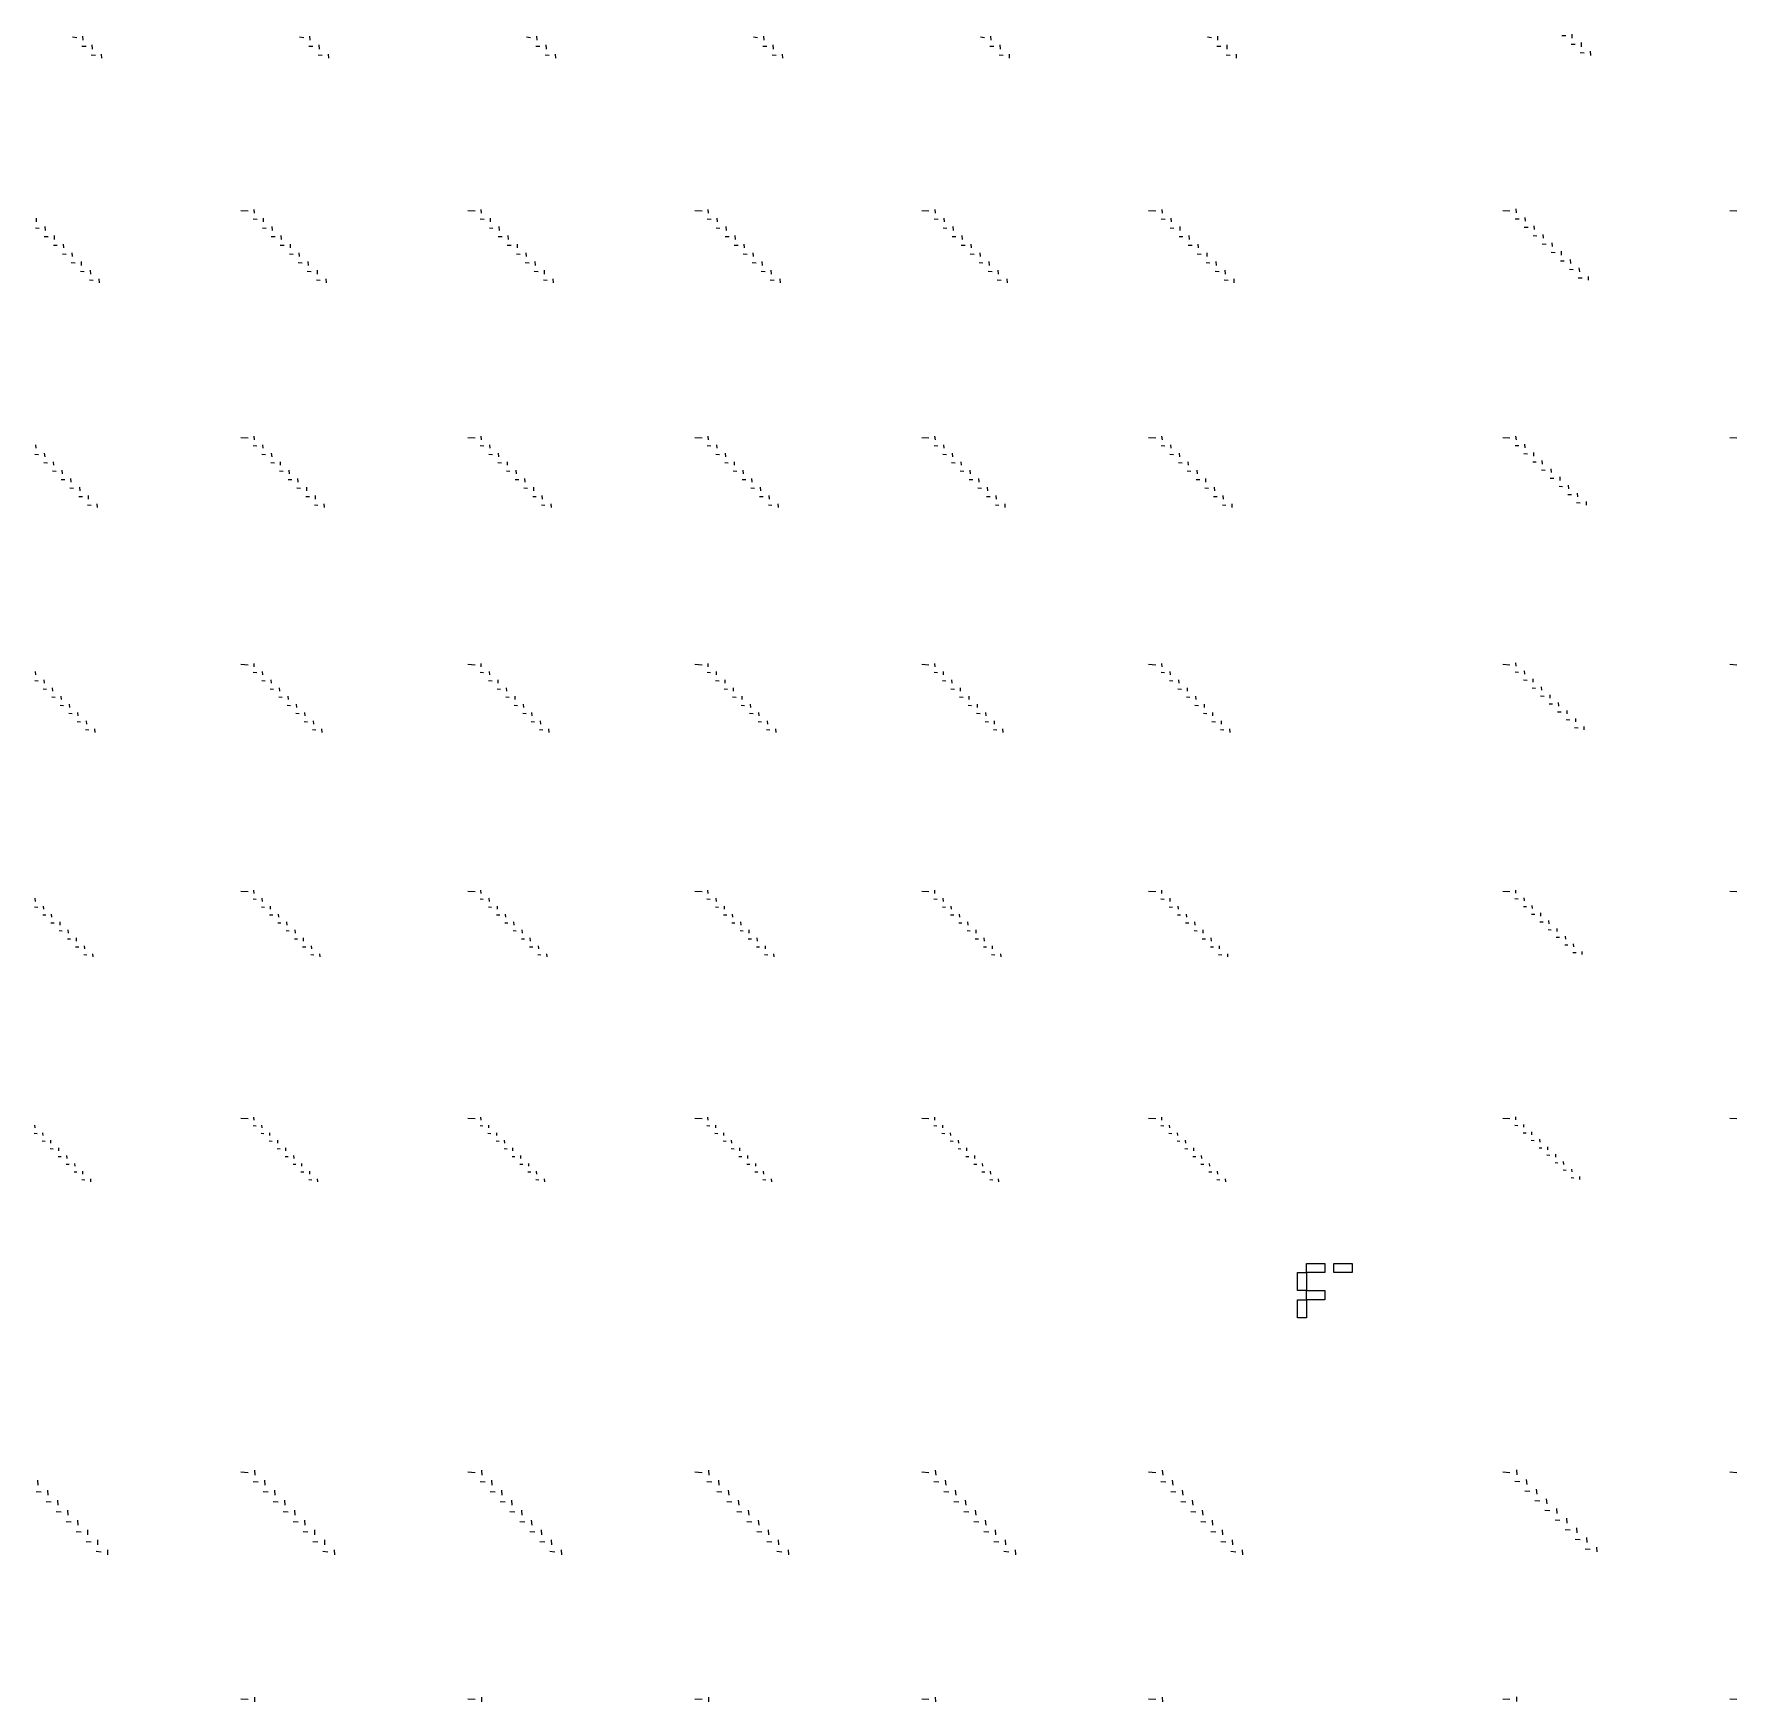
# Model space of a CAD drawing. Extents: x 0 to 300000, y 0 to 300000.
# Drawn here: x 149265 to 186780, y 113235 to 149995 of the extents above; entities that cross this region are included whole.
import ezdxf

# ---------------------------------------------------------------- set-up
doc = ezdxf.new("R2010")
doc.units = 0
doc.header["$MEASUREMENT"] = 0
doc.layers.get('0').update_dxf_attribs({"linetype": 'CONTINUOUS'})

msp = doc.modelspace()

# ---------------------------------------------------------------- linework, layer by layer
at = {"color": 7}
for p, q in [((150115, 149930), (150205, 149920)), ((150320, 149730), (150410, 149725)), ((150335, 149950), (150340, 149860)), ((150540, 149755), (150545, 149665)), ((155115, 149930), (155205, 149920)), ((155320, 149730), (155410, 149725)), ((155335, 149950), (155340, 149860)), ((155540, 149755), (155545, 149665)), ((160115, 149930), (160205, 149920)), ((160320, 149730), (160410, 149725)), ((160335, 149950), (160340, 149860)), ((160540, 149755), (160545, 149665)), ((165115, 149930), (165205, 149920)), ((165320, 149730), (165410, 149725)), ((165335, 149950), (165340, 149860)), ((165540, 149755), (165545, 149665)), ((170115, 149930), (170205, 149920)), ((170320, 149730), (170410, 149725)), ((170335, 149950), (170340, 149860)), ((170540, 149755), (170545, 149665)), ((175115, 149930), (175205, 149920)), ((175320, 149730), (175410, 149725)), ((175335, 149950), (175340, 149860)), ((175540, 149755), (175545, 149665)), ((182920, 149965), (183010, 149960)), ((183125, 149775), (183215, 149770)), ((183140, 149995), (183145, 149905)), ((183345, 149805), (183350, 149715)), ((150525, 149535), (150615, 149530)), ((150745, 149555), (150750, 149465)), ((155525, 149535), (155615, 149530)), ((155745, 149555), (155750, 149465)), ((160525, 149535), (160615, 149530)), ((160745, 149555), (160750, 149465)), ((165525, 149535), (165615, 149530)), ((165745, 149555), (165750, 149465)), ((170525, 149535), (170615, 149530)), ((170745, 149555), (170750, 149465)), ((175525, 149535), (175615, 149530)), ((175745, 149555), (175750, 149465)), ((183325, 149585), (183415, 149580)), ((183550, 149615), (183555, 149525)), ((149310, 145940), (149315, 145855)), ((153820, 146105), (153980, 146095)), ((154110, 146130), (154115, 146045)), ((154310, 145940), (154315, 145855)), ((158820, 146105), (158980, 146095)), ((159110, 146130), (159115, 146045)), ((159310, 145940), (159315, 145855)), ((163820, 146105), (163980, 146095)), ((164110, 146130), (164115, 146045)), ((164310, 145940), (164315, 145855)), ((168820, 146105), (168980, 146095)), ((169110, 146130), (169115, 146045)), ((169310, 145940), (169315, 145855)), ((173820, 146105), (173980, 146095)), ((174110, 146130), (174115, 146045)), ((174310, 145940), (174315, 145855)), ((181620, 146105), (181780, 146095)), ((181910, 146140), (181915, 146055)), ((182110, 145955), (182115, 145870)), ((186620, 146105), (186780, 146095)), ((149295, 145725), (149375, 145720)), ((149505, 145750), (149510, 145665)), ((154095, 145920), (154180, 145915)), ((154295, 145725), (154375, 145720)), ((154505, 145750), (154510, 145665)), ((159095, 145920), (159180, 145915)), ((159295, 145725), (159375, 145720)), ((159505, 145750), (159510, 145665)), ((164095, 145920), (164180, 145915)), ((164295, 145725), (164375, 145720)), ((164505, 145750), (164510, 145665)), ((169095, 145920), (169180, 145915)), ((169295, 145725), (169375, 145720)), ((169505, 145750), (169510, 145665)), ((174095, 145920), (174180, 145915)), ((174295, 145725), (174375, 145720)), ((174505, 145750), (174510, 145665)), ((181895, 145925), (181980, 145920)), ((182095, 145740), (182180, 145735)), ((182305, 145770), (182315, 145685)), ((182505, 145580), (182510, 145495)), ((149490, 145535), (149575, 145530)), ((149690, 145345), (149775, 145340)), ((149705, 145555), (149710, 145470)), ((149905, 145365), (149910, 145280)), ((154490, 145535), (154575, 145530)), ((154690, 145345), (154775, 145340)), ((154705, 145555), (154710, 145470)), ((154905, 145365), (154910, 145280)), ((159490, 145535), (159575, 145530)), ((159690, 145345), (159775, 145340)), ((159705, 145555), (159710, 145470)), ((159905, 145365), (159910, 145280)), ((164490, 145535), (164575, 145530)), ((164690, 145345), (164775, 145340)), ((164705, 145555), (164710, 145470)), ((164905, 145365), (164910, 145280)), ((169490, 145535), (169575, 145530)), ((169690, 145345), (169775, 145340)), ((169705, 145555), (169710, 145470)), ((169905, 145365), (169910, 145280)), ((174490, 145535), (174575, 145530)), ((174690, 145345), (174775, 145340)), ((174705, 145555), (174710, 145470)), ((174905, 145365), (174910, 145280)), ((182290, 145555), (182375, 145550)), ((182490, 145370), (182575, 145365)), ((182690, 145185), (182775, 145180)), ((182705, 145395), (182710, 145310)), ((182905, 145210), (182910, 145125)), ((149890, 145150), (149975, 145145)), ((150085, 144960), (150170, 144955)), ((150100, 145175), (150105, 145090)), ((150300, 144980), (150305, 144895)), ((154890, 145150), (154975, 145145)), ((155085, 144960), (155170, 144955)), ((155100, 145175), (155105, 145090)), ((155300, 144980), (155305, 144895)), ((159890, 145150), (159975, 145145)), ((160085, 144960), (160170, 144955)), ((160100, 145175), (160105, 145090)), ((160300, 144980), (160305, 144895)), ((164890, 145150), (164975, 145145)), ((165085, 144960), (165170, 144955)), ((165100, 145175), (165105, 145090)), ((165300, 144980), (165305, 144895)), ((169890, 145150), (169975, 145145)), ((170085, 144960), (170170, 144955)), ((170100, 145175), (170105, 145090)), ((170300, 144980), (170305, 144895)), ((174890, 145150), (174975, 145145)), ((175085, 144960), (175170, 144955)), ((175100, 145175), (175105, 145090)), ((175300, 144980), (175305, 144895)), ((182890, 145000), (182975, 144995)), ((183090, 144815), (183175, 144805)), ((183105, 145025), (183110, 144940)), ((183300, 144840), (183310, 144755)), ((150285, 144770), (150370, 144765)), ((150485, 144575), (150570, 144570)), ((150500, 144790), (150505, 144705)), ((150695, 144600), (150700, 144515)), ((155285, 144770), (155370, 144765)), ((155485, 144575), (155570, 144570)), ((155500, 144790), (155505, 144705)), ((155695, 144600), (155700, 144515)), ((160285, 144770), (160370, 144765)), ((160485, 144575), (160570, 144570)), ((160500, 144790), (160505, 144705)), ((160695, 144600), (160700, 144515)), ((165285, 144770), (165370, 144765)), ((165485, 144575), (165570, 144570)), ((165500, 144790), (165505, 144705)), ((165695, 144600), (165700, 144515)), ((170285, 144770), (170370, 144765)), ((170485, 144575), (170570, 144570)), ((170500, 144790), (170505, 144705)), ((170695, 144600), (170700, 144515)), ((175285, 144770), (175370, 144765)), ((175485, 144575), (175570, 144570)), ((175500, 144790), (175505, 144705)), ((175695, 144600), (175700, 144515)), ((183285, 144625), (183370, 144620)), ((183500, 144655), (183505, 144570)), ((153820, 141105), (153980, 141095)), ((154105, 141130), (154115, 141050)), ((158820, 141105), (158980, 141095)), ((159105, 141130), (159115, 141050)), ((163820, 141105), (163980, 141095)), ((164105, 141130), (164115, 141050)), ((168820, 141105), (168980, 141095)), ((169105, 141130), (169115, 141050)), ((173820, 141105), (173980, 141095)), ((174105, 141130), (174115, 141050)), ((181620, 141105), (181780, 141095)), ((181905, 141135), (181915, 141055)), ((186620, 141105), (186780, 141095)), ((149285, 140735), (149365, 140730)), ((149300, 140945), (149305, 140865)), ((149490, 140755), (149500, 140675)), ((154095, 140925), (154175, 140920)), ((154285, 140735), (154365, 140730)), ((154300, 140945), (154305, 140865)), ((154490, 140755), (154500, 140675)), ((159095, 140925), (159175, 140920)), ((159285, 140735), (159365, 140730)), ((159300, 140945), (159305, 140865)), ((159490, 140755), (159500, 140675)), ((164095, 140925), (164175, 140920)), ((164285, 140735), (164365, 140730)), ((164300, 140945), (164305, 140865)), ((164490, 140755), (164500, 140675)), ((169095, 140925), (169175, 140920)), ((169285, 140735), (169365, 140730)), ((169300, 140945), (169305, 140865)), ((169490, 140755), (169500, 140675)), ((174095, 140925), (174175, 140920)), ((174285, 140735), (174365, 140730)), ((174300, 140945), (174305, 140865)), ((174490, 140755), (174500, 140675)), ((181895, 140930), (181975, 140925)), ((182085, 140750), (182165, 140745)), ((182100, 140955), (182105, 140875)), ((182295, 140775), (182300, 140695)), ((149480, 140550), (149560, 140545)), ((149670, 140365), (149750, 140360)), ((149685, 140570), (149690, 140490)), ((149880, 140385), (149885, 140305)), ((154480, 140550), (154560, 140545)), ((154670, 140365), (154750, 140360)), ((154685, 140570), (154690, 140490)), ((154880, 140385), (154885, 140305)), ((159480, 140550), (159560, 140545)), ((159670, 140365), (159750, 140360)), ((159685, 140570), (159690, 140490)), ((159880, 140385), (159885, 140305)), ((164480, 140550), (164560, 140545)), ((164670, 140365), (164750, 140360)), ((164685, 140570), (164690, 140490)), ((164880, 140385), (164885, 140305)), ((169480, 140550), (169560, 140545)), ((169670, 140365), (169750, 140360)), ((169685, 140570), (169690, 140490)), ((169880, 140385), (169885, 140305)), ((174480, 140550), (174560, 140545)), ((174670, 140365), (174750, 140360)), ((174685, 140570), (174690, 140490)), ((174880, 140385), (174885, 140305)), ((182280, 140570), (182360, 140565)), ((182475, 140390), (182555, 140385)), ((182485, 140595), (182490, 140515)), ((182680, 140415), (182685, 140335)), ((149865, 140180), (149945, 140175)), ((150055, 139995), (150135, 139985)), ((150070, 140200), (150075, 140120)), ((150265, 140010), (150270, 139930)), ((154865, 140180), (154945, 140175)), ((155055, 139995), (155135, 139985)), ((155070, 140200), (155075, 140120)), ((155265, 140010), (155270, 139930)), ((159865, 140180), (159945, 140175)), ((160055, 139995), (160135, 139985)), ((160070, 140200), (160075, 140120)), ((160265, 140010), (160270, 139930)), ((164865, 140180), (164945, 140175)), ((165055, 139995), (165135, 139985)), ((165070, 140200), (165075, 140120)), ((165265, 140010), (165270, 139930)), ((169865, 140180), (169945, 140175)), ((170055, 139995), (170135, 139985)), ((170070, 140200), (170075, 140120)), ((170265, 140010), (170270, 139930)), ((174865, 140180), (174945, 140175)), ((175055, 139995), (175135, 139985)), ((175070, 140200), (175075, 140120)), ((175265, 140010), (175270, 139930)), ((182665, 140210), (182745, 140205)), ((182860, 140030), (182940, 140025)), ((182875, 140235), (182880, 140155)), ((183065, 140055), (183070, 139975)), ((150250, 139805), (150330, 139800)), ((150445, 139620), (150520, 139615)), ((150455, 139825), (150460, 139745)), ((150650, 139640), (150655, 139560)), ((155250, 139805), (155330, 139800)), ((155445, 139620), (155520, 139615)), ((155455, 139825), (155460, 139745)), ((155650, 139640), (155655, 139560)), ((160250, 139805), (160330, 139800)), ((160445, 139620), (160520, 139615)), ((160455, 139825), (160460, 139745)), ((160650, 139640), (160655, 139560)), ((165250, 139805), (165330, 139800)), ((165445, 139620), (165520, 139615)), ((165455, 139825), (165460, 139745)), ((165650, 139640), (165655, 139560)), ((170250, 139805), (170330, 139800)), ((170445, 139620), (170520, 139615)), ((170455, 139825), (170460, 139745)), ((170650, 139640), (170655, 139560)), ((175250, 139805), (175330, 139800)), ((175445, 139620), (175520, 139615)), ((175455, 139825), (175460, 139745)), ((175650, 139640), (175655, 139560)), ((183055, 139850), (183135, 139845)), ((183245, 139670), (183325, 139665)), ((183260, 139875), (183265, 139795)), ((183455, 139695), (183460, 139615)), ((149290, 135945), (149295, 135870)), ((153820, 136105), (153980, 136095)), ((154095, 135930), (154170, 135925)), ((154105, 136125), (154110, 136050)), ((154290, 135945), (154295, 135870)), ((158820, 136105), (158980, 136095)), ((159095, 135930), (159170, 135925)), ((159105, 136125), (159110, 136050)), ((159290, 135945), (159295, 135870)), ((163820, 136105), (163980, 136095)), ((164095, 135930), (164170, 135925)), ((164105, 136125), (164110, 136050)), ((164290, 135945), (164295, 135870)), ((168820, 136105), (168980, 136095)), ((169095, 135930), (169170, 135925)), ((169105, 136125), (169110, 136050)), ((169290, 135945), (169295, 135870)), ((173820, 136105), (173980, 136095)), ((174095, 135930), (174170, 135925)), ((174105, 136125), (174110, 136050)), ((174290, 135945), (174295, 135870)), ((181620, 136105), (181780, 136095)), ((181895, 135935), (181970, 135930)), ((181905, 136135), (181910, 136060)), ((182090, 135960), (182100, 135885)), ((186620, 136105), (186780, 136095)), ((149280, 135750), (149355, 135740)), ((149465, 135565), (149540, 135560)), ((149480, 135765), (149485, 135690)), ((149665, 135585), (149670, 135510)), ((154280, 135750), (154355, 135740)), ((154465, 135565), (154540, 135560)), ((154480, 135765), (154485, 135690)), ((154665, 135585), (154670, 135510)), ((159280, 135750), (159355, 135740)), ((159465, 135565), (159540, 135560)), ((159480, 135765), (159485, 135690)), ((159665, 135585), (159670, 135510)), ((164280, 135750), (164355, 135740)), ((164465, 135565), (164540, 135560)), ((164480, 135765), (164485, 135690)), ((164665, 135585), (164670, 135510)), ((169280, 135750), (169355, 135740)), ((169465, 135565), (169540, 135560)), ((169480, 135765), (169485, 135690)), ((169665, 135585), (169670, 135510)), ((174280, 135750), (174355, 135740)), ((174465, 135565), (174540, 135560)), ((174480, 135765), (174485, 135690)), ((174665, 135585), (174670, 135510)), ((182080, 135760), (182155, 135755)), ((182270, 135585), (182345, 135580)), ((182280, 135785), (182285, 135710)), ((182470, 135610), (182475, 135535)), ((182655, 135435), (182660, 135360)), ((149655, 135385), (149730, 135380)), ((149840, 135205), (149915, 135200)), ((149855, 135405), (149860, 135330)), ((150040, 135225), (150045, 135150)), ((154655, 135385), (154730, 135380)), ((154840, 135205), (154915, 135200)), ((154855, 135405), (154860, 135330)), ((155040, 135225), (155045, 135150)), ((159655, 135385), (159730, 135380)), ((159840, 135205), (159915, 135200)), ((159855, 135405), (159860, 135330)), ((160040, 135225), (160045, 135150)), ((164655, 135385), (164730, 135380)), ((164840, 135205), (164915, 135200)), ((164855, 135405), (164860, 135330)), ((165040, 135225), (165045, 135150)), ((169655, 135385), (169730, 135380)), ((169840, 135205), (169915, 135200)), ((169855, 135405), (169860, 135330)), ((170040, 135225), (170045, 135150)), ((174655, 135385), (174730, 135380)), ((174840, 135205), (174915, 135200)), ((174855, 135405), (174860, 135330)), ((175040, 135225), (175045, 135150)), ((182455, 135410), (182530, 135405)), ((182645, 135235), (182720, 135230)), ((182830, 135060), (182905, 135055)), ((182845, 135260), (182850, 135185)), ((183030, 135085), (183035, 135010)), ((150030, 135025), (150105, 135020)), ((150215, 134845), (150290, 134840)), ((150225, 135045), (150230, 134970)), ((150415, 134860), (150420, 134785)), ((150600, 134680), (150605, 134605)), ((155030, 135025), (155105, 135020)), ((155215, 134845), (155290, 134840)), ((155225, 135045), (155230, 134970)), ((155415, 134860), (155420, 134785)), ((155600, 134680), (155605, 134605)), ((160030, 135025), (160105, 135020)), ((160215, 134845), (160290, 134840)), ((160225, 135045), (160230, 134970)), ((160415, 134860), (160420, 134785)), ((160600, 134680), (160605, 134605)), ((165030, 135025), (165105, 135020)), ((165215, 134845), (165290, 134840)), ((165225, 135045), (165230, 134970)), ((165415, 134860), (165420, 134785)), ((165600, 134680), (165605, 134605)), ((170030, 135025), (170105, 135020)), ((170215, 134845), (170290, 134840)), ((170225, 135045), (170230, 134970)), ((170415, 134860), (170420, 134785)), ((170600, 134680), (170605, 134605)), ((175030, 135025), (175105, 135020)), ((175215, 134845), (175290, 134840)), ((175225, 135045), (175230, 134970)), ((175415, 134860), (175420, 134785)), ((175600, 134680), (175605, 134605)), ((183020, 134885), (183095, 134880)), ((183205, 134710), (183280, 134705)), ((183220, 134910), (183225, 134835)), ((183405, 134735), (183410, 134660)), ((150400, 134665), (150475, 134660)), ((155400, 134665), (155475, 134660)), ((160400, 134665), (160475, 134660)), ((165400, 134665), (165475, 134660)), ((170400, 134665), (170475, 134660)), ((175400, 134665), (175475, 134660)), ((149285, 130950), (149290, 130880)), ((153820, 131105), (153980, 131095)), ((154090, 130935), (154160, 130930)), ((154100, 131125), (154105, 131055)), ((154285, 130950), (154290, 130880)), ((158820, 131105), (158980, 131095)), ((159090, 130935), (159160, 130930)), ((159100, 131125), (159105, 131055)), ((159285, 130950), (159290, 130880)), ((163820, 131105), (163980, 131095)), ((164090, 130935), (164160, 130930)), ((164100, 131125), (164105, 131055)), ((164285, 130950), (164290, 130880)), ((168820, 131105), (168980, 131095)), ((169090, 130935), (169160, 130930)), ((169100, 131125), (169105, 131055)), ((169285, 130950), (169290, 130880)), ((173820, 131105), (173980, 131095)), ((174090, 130935), (174160, 130930)), ((174100, 131125), (174105, 131055)), ((174285, 130950), (174290, 130880)), ((181620, 131105), (181780, 131095)), ((181890, 130940), (181960, 130935)), ((181905, 131130), (181905, 131060)), ((182085, 130960), (182090, 130890)), ((186620, 131105), (186780, 131095)), ((149275, 130760), (149345, 130755)), ((149455, 130585), (149525, 130580)), ((149465, 130775), (149470, 130705)), ((149645, 130600), (149650, 130530)), ((154275, 130760), (154345, 130755)), ((154455, 130585), (154525, 130580)), ((154465, 130775), (154470, 130705)), ((154645, 130600), (154650, 130530)), ((159275, 130760), (159345, 130755)), ((159455, 130585), (159525, 130580)), ((159465, 130775), (159470, 130705)), ((159645, 130600), (159650, 130530)), ((164275, 130760), (164345, 130755)), ((164455, 130585), (164525, 130580)), ((164465, 130775), (164470, 130705)), ((164645, 130600), (164650, 130530)), ((169275, 130760), (169345, 130755)), ((169455, 130585), (169525, 130580)), ((169465, 130775), (169470, 130705)), ((169645, 130600), (169650, 130530)), ((174275, 130760), (174345, 130755)), ((174455, 130585), (174525, 130580)), ((174465, 130775), (174470, 130705)), ((174645, 130600), (174650, 130530)), ((182075, 130770), (182145, 130765)), ((182255, 130600), (182325, 130595)), ((182265, 130790), (182270, 130720)), ((182450, 130625), (182455, 130555)), ((149635, 130410), (149705, 130405)), ((149820, 130235), (149885, 130230)), ((149830, 130425), (149835, 130355)), ((150010, 130250), (150015, 130180)), ((154635, 130410), (154705, 130405)), ((154820, 130235), (154885, 130230)), ((154830, 130425), (154835, 130355)), ((155010, 130250), (155015, 130180)), ((159635, 130410), (159705, 130405)), ((159820, 130235), (159885, 130230)), ((159830, 130425), (159835, 130355)), ((160010, 130250), (160015, 130180)), ((164635, 130410), (164705, 130405)), ((164820, 130235), (164885, 130230)), ((164830, 130425), (164835, 130355)), ((165010, 130250), (165015, 130180)), ((169635, 130410), (169705, 130405)), ((169820, 130235), (169885, 130230)), ((169830, 130425), (169835, 130355)), ((170010, 130250), (170015, 130180)), ((174635, 130410), (174705, 130405)), ((174820, 130235), (174885, 130230)), ((174830, 130425), (174835, 130355)), ((175010, 130250), (175015, 130180)), ((182440, 130430), (182510, 130425)), ((182620, 130260), (182690, 130255)), ((182630, 130455), (182635, 130385)), ((182810, 130285), (182815, 130215)), ((150000, 130055), (150070, 130055)), ((150180, 129880), (150250, 129875)), ((150190, 130075), (150195, 130005)), ((150370, 129900), (150375, 129830)), ((155000, 130055), (155070, 130055)), ((155180, 129880), (155250, 129875)), ((155190, 130075), (155195, 130005)), ((155370, 129900), (155375, 129830)), ((160000, 130055), (160070, 130055)), ((160180, 129880), (160250, 129875)), ((160190, 130075), (160195, 130005)), ((160370, 129900), (160375, 129830)), ((165000, 130055), (165070, 130055)), ((165180, 129880), (165250, 129875)), ((165190, 130075), (165195, 130005)), ((165370, 129900), (165375, 129830)), ((170000, 130055), (170070, 130055)), ((170180, 129880), (170250, 129875)), ((170190, 130075), (170195, 130005)), ((170370, 129900), (170375, 129830)), ((175000, 130055), (175070, 130055)), ((175180, 129880), (175250, 129875)), ((175190, 130075), (175195, 130005)), ((175370, 129900), (175375, 129830)), ((182800, 130090), (182870, 130090)), ((182985, 129925), (183055, 129920)), ((182995, 130115), (183000, 130045)), ((183175, 129945), (183180, 129875)), ((150360, 129705), (150430, 129700)), ((150555, 129725), (150560, 129655)), ((155360, 129705), (155430, 129700)), ((155555, 129725), (155560, 129655)), ((160360, 129705), (160430, 129700)), ((160555, 129725), (160560, 129655)), ((165360, 129705), (165430, 129700)), ((165555, 129725), (165560, 129655)), ((170360, 129705), (170430, 129700)), ((170555, 129725), (170560, 129655)), ((175360, 129705), (175430, 129700)), ((175555, 129725), (175560, 129655)), ((183165, 129755), (183235, 129750)), ((183360, 129775), (183360, 129705)), ((153820, 126105), (153980, 126095)), ((154100, 126120), (154105, 126055)), ((158820, 126105), (158980, 126095)), ((159100, 126120), (159105, 126055)), ((163820, 126105), (163980, 126095)), ((164100, 126120), (164105, 126055)), ((168820, 126105), (168980, 126095)), ((169100, 126120), (169105, 126055)), ((173820, 126105), (173980, 126095)), ((174100, 126120), (174105, 126055)), ((181620, 126105), (181780, 126095)), ((181900, 126130), (181905, 126065)), ((186620, 126105), (186780, 126095)), ((149265, 125770), (149330, 125765)), ((149275, 125950), (149280, 125885)), ((149450, 125780), (149455, 125720)), ((154090, 125940), (154155, 125935)), ((154265, 125770), (154330, 125765)), ((154275, 125950), (154280, 125885)), ((154450, 125780), (154455, 125720)), ((159090, 125940), (159155, 125935)), ((159265, 125770), (159330, 125765)), ((159275, 125950), (159280, 125885)), ((159450, 125780), (159455, 125720)), ((164090, 125940), (164155, 125935)), ((164265, 125770), (164330, 125765)), ((164275, 125950), (164280, 125885)), ((164450, 125780), (164455, 125720)), ((169090, 125940), (169155, 125935)), ((169265, 125770), (169330, 125765)), ((169275, 125950), (169280, 125885)), ((169450, 125780), (169455, 125720)), ((174090, 125940), (174155, 125935)), ((174265, 125770), (174330, 125765)), ((174275, 125950), (174280, 125885)), ((174450, 125780), (174455, 125720)), ((181890, 125945), (181955, 125940)), ((182070, 125780), (182135, 125775)), ((182075, 125965), (182080, 125900)), ((182255, 125800), (182255, 125735)), ((149445, 125600), (149510, 125595)), ((149620, 125430), (149685, 125425)), ((149625, 125615), (149630, 125550)), ((149805, 125445), (149805, 125380)), ((154445, 125600), (154510, 125595)), ((154620, 125430), (154685, 125425)), ((154625, 125615), (154630, 125550)), ((154805, 125445), (154805, 125380)), ((159445, 125600), (159510, 125595)), ((159620, 125430), (159685, 125425)), ((159625, 125615), (159630, 125550)), ((159805, 125445), (159805, 125380)), ((164445, 125600), (164510, 125595)), ((164620, 125430), (164685, 125425)), ((164625, 125615), (164630, 125550)), ((164805, 125445), (164805, 125380)), ((169445, 125600), (169510, 125595)), ((169620, 125430), (169685, 125425)), ((169625, 125615), (169630, 125550)), ((169805, 125445), (169805, 125380)), ((174445, 125600), (174510, 125595)), ((174620, 125430), (174685, 125425)), ((174625, 125615), (174630, 125550)), ((174805, 125445), (174805, 125380)), ((182245, 125615), (182310, 125610)), ((182420, 125450), (182485, 125450)), ((182430, 125635), (182435, 125570)), ((182605, 125470), (182610, 125405)), ((182780, 125305), (182785, 125245)), ((149795, 125260), (149860, 125255)), ((149970, 125090), (150035, 125085)), ((149980, 125275), (149985, 125210)), ((150155, 125105), (150160, 125040)), ((150330, 124935), (150335, 124870)), ((154795, 125260), (154860, 125255)), ((154970, 125090), (155035, 125085)), ((154980, 125275), (154985, 125210)), ((155155, 125105), (155160, 125040)), ((155330, 124935), (155335, 124870)), ((159795, 125260), (159860, 125255)), ((159970, 125090), (160035, 125085)), ((159980, 125275), (159985, 125210)), ((160155, 125105), (160160, 125040)), ((160330, 124935), (160335, 124870)), ((164795, 125260), (164860, 125255)), ((164970, 125090), (165035, 125085)), ((164980, 125275), (164985, 125210)), ((165155, 125105), (165160, 125040)), ((165330, 124935), (165335, 124870)), ((169795, 125260), (169860, 125255)), ((169970, 125090), (170035, 125085)), ((169980, 125275), (169985, 125210)), ((170155, 125105), (170160, 125040)), ((170330, 124935), (170335, 124870)), ((174795, 125260), (174860, 125255)), ((174970, 125090), (175035, 125085)), ((174980, 125275), (174985, 125210)), ((175155, 125105), (175160, 125040)), ((175330, 124935), (175335, 124870)), ((182595, 125290), (182660, 125285)), ((182775, 125125), (182835, 125120)), ((182950, 124960), (183015, 124955)), ((182955, 125145), (182960, 125080)), ((183135, 124980), (183140, 124915)), ((150145, 124920), (150210, 124915)), ((150320, 124750), (150385, 124745)), ((150505, 124765), (150510, 124700)), ((155145, 124920), (155210, 124915)), ((155320, 124750), (155385, 124745)), ((155505, 124765), (155510, 124700)), ((160145, 124920), (160210, 124915)), ((160320, 124750), (160385, 124745)), ((160505, 124765), (160510, 124700)), ((165145, 124920), (165210, 124915)), ((165320, 124750), (165385, 124745)), ((165505, 124765), (165510, 124700)), ((170145, 124920), (170210, 124915)), ((170320, 124750), (170385, 124745)), ((170505, 124765), (170510, 124700)), ((175145, 124920), (175210, 124915)), ((175320, 124750), (175385, 124745)), ((175505, 124765), (175510, 124700)), ((183125, 124795), (183190, 124790)), ((183310, 124815), (183315, 124750)), ((153820, 118305), (153980, 118295)), ((154120, 118345), (154130, 118235)), ((158820, 118305), (158980, 118295)), ((159120, 118345), (159130, 118235)), ((163820, 118305), (163980, 118295)), ((164120, 118345), (164130, 118235)), ((168820, 118305), (168980, 118295)), ((169120, 118345), (169130, 118235)), ((173820, 118305), (173980, 118295)), ((174120, 118345), (174130, 118235)), ((181620, 118305), (181780, 118295)), ((181920, 118350), (181930, 118240)), ((186620, 118305), (186780, 118295)), ((149310, 117875), (149420, 117865)), ((149340, 118125), (149350, 118015)), ((149560, 117905), (149570, 117795)), ((154090, 118095), (154200, 118085)), ((154310, 117875), (154420, 117865)), ((154340, 118125), (154350, 118015)), ((154560, 117905), (154570, 117795)), ((159090, 118095), (159200, 118085)), ((159310, 117875), (159420, 117865)), ((159340, 118125), (159350, 118015)), ((159560, 117905), (159570, 117795)), ((164090, 118095), (164200, 118085)), ((164310, 117875), (164420, 117865)), ((164340, 118125), (164350, 118015)), ((164560, 117905), (164570, 117795)), ((169090, 118095), (169200, 118085)), ((169310, 117875), (169420, 117865)), ((169340, 118125), (169350, 118015)), ((169560, 117905), (169570, 117795)), ((174090, 118095), (174200, 118085)), ((174310, 117875), (174420, 117865)), ((174340, 118125), (174350, 118015)), ((174560, 117905), (174570, 117795)), ((181890, 118100), (182000, 118095)), ((182110, 117890), (182220, 117880)), ((182140, 118140), (182150, 118030)), ((182360, 117925), (182370, 117815)), ((149530, 117655), (149640, 117645)), ((149750, 117435), (149860, 117425)), ((149780, 117685), (149790, 117575)), ((150000, 117465), (150010, 117355)), ((154530, 117655), (154640, 117645)), ((154750, 117435), (154860, 117425)), ((154780, 117685), (154790, 117575)), ((155000, 117465), (155010, 117355)), ((159530, 117655), (159640, 117645)), ((159750, 117435), (159860, 117425)), ((159780, 117685), (159790, 117575)), ((160000, 117465), (160010, 117355)), ((164530, 117655), (164640, 117645)), ((164750, 117435), (164860, 117425)), ((164780, 117685), (164790, 117575)), ((165000, 117465), (165010, 117355)), ((169530, 117655), (169640, 117645)), ((169750, 117435), (169860, 117425)), ((169780, 117685), (169790, 117575)), ((170000, 117465), (170010, 117355)), ((174530, 117655), (174640, 117645)), ((174750, 117435), (174860, 117425)), ((174780, 117685), (174790, 117575)), ((175000, 117465), (175010, 117355)), ((182330, 117675), (182440, 117670)), ((182550, 117460), (182660, 117455)), ((182580, 117710), (182590, 117605)), ((182805, 117500), (182810, 117390)), ((149970, 117215), (150080, 117205)), ((150220, 117245), (150230, 117135)), ((154970, 117215), (155080, 117205)), ((155220, 117245), (155230, 117135)), ((159970, 117215), (160080, 117205)), ((160220, 117245), (160230, 117135)), ((164970, 117215), (165080, 117205)), ((165220, 117245), (165230, 117135)), ((169970, 117215), (170080, 117205)), ((170220, 117245), (170230, 117135)), ((174970, 117215), (175080, 117205)), ((175220, 117245), (175230, 117135)), ((182775, 117250), (182880, 117240)), ((183025, 117285), (183030, 117175)), ((183245, 117075), (183250, 116965)), ((150190, 116995), (150300, 116985)), ((150410, 116775), (150520, 116765)), ((150440, 117025), (150445, 116915)), ((150660, 116805), (150665, 116695)), ((155190, 116995), (155300, 116985)), ((155410, 116775), (155520, 116765)), ((155440, 117025), (155445, 116915)), ((155660, 116805), (155665, 116695)), ((160190, 116995), (160300, 116985)), ((160410, 116775), (160520, 116765)), ((160440, 117025), (160445, 116915)), ((160660, 116805), (160665, 116695)), ((165190, 116995), (165300, 116985)), ((165410, 116775), (165520, 116765)), ((165440, 117025), (165445, 116915)), ((165660, 116805), (165665, 116695)), ((170190, 116995), (170300, 116985)), ((170410, 116775), (170520, 116765)), ((170440, 117025), (170445, 116915)), ((170660, 116805), (170665, 116695)), ((175190, 116995), (175300, 116985)), ((175410, 116775), (175520, 116765)), ((175440, 117025), (175445, 116915)), ((175660, 116805), (175665, 116695)), ((182995, 117035), (183105, 117030)), ((183215, 116825), (183325, 116815)), ((183465, 116860), (183470, 116750)), ((150630, 116555), (150740, 116545)), ((150880, 116585), (150885, 116475)), ((155630, 116555), (155740, 116545)), ((155880, 116585), (155885, 116475)), ((160630, 116555), (160740, 116545)), ((160880, 116585), (160885, 116475)), ((165630, 116555), (165740, 116545)), ((165880, 116585), (165885, 116475)), ((170630, 116555), (170740, 116545)), ((170880, 116585), (170885, 116475)), ((175630, 116555), (175740, 116545)), ((175880, 116585), (175885, 116475)), ((183435, 116610), (183545, 116605)), ((183685, 116650), (183690, 116540)), ((153820, 113305), (153980, 113295)), ((154120, 113340), (154125, 113235)), ((158820, 113305), (158980, 113295)), ((159120, 113340), (159125, 113235)), ((163820, 113305), (163980, 113295)), ((164120, 113340), (164125, 113235)), ((168820, 113305), (168980, 113295)), ((169120, 113340), (169125, 113235)), ((173820, 113305), (173980, 113295)), ((174120, 113340), (174125, 113235)), ((181620, 113305), (181780, 113295)), ((181920, 113350), (181925, 113245)), ((186620, 113305), (186780, 113295))]:
    msp.add_line(p, q, dxfattribs=at)
for points in [[(177100, 122700, 0), (177300, 122700, 0), (177300, 122300, 0), (177100, 122300, 0), (177100, 122700, 0)], [(177300, 122900, 0), (177700, 122900, 0), (177700, 122700, 0), (177300, 122700, 0), (177300, 122900, 0)], [(177900, 122900, 0), (178300, 122900, 0), (178300, 122700, 0), (177900, 122700, 0), (177900, 122900, 0)], [(177300, 122300, 0), (177700, 122300, 0), (177700, 122100, 0), (177300, 122100, 0), (177300, 122300, 0)], [(177100, 122100, 0), (177300, 122100, 0), (177300, 121700, 0), (177100, 121700, 0), (177100, 122100, 0)]]:
    msp.add_polyline3d(points)

doc.saveas('drawing.dxf')
